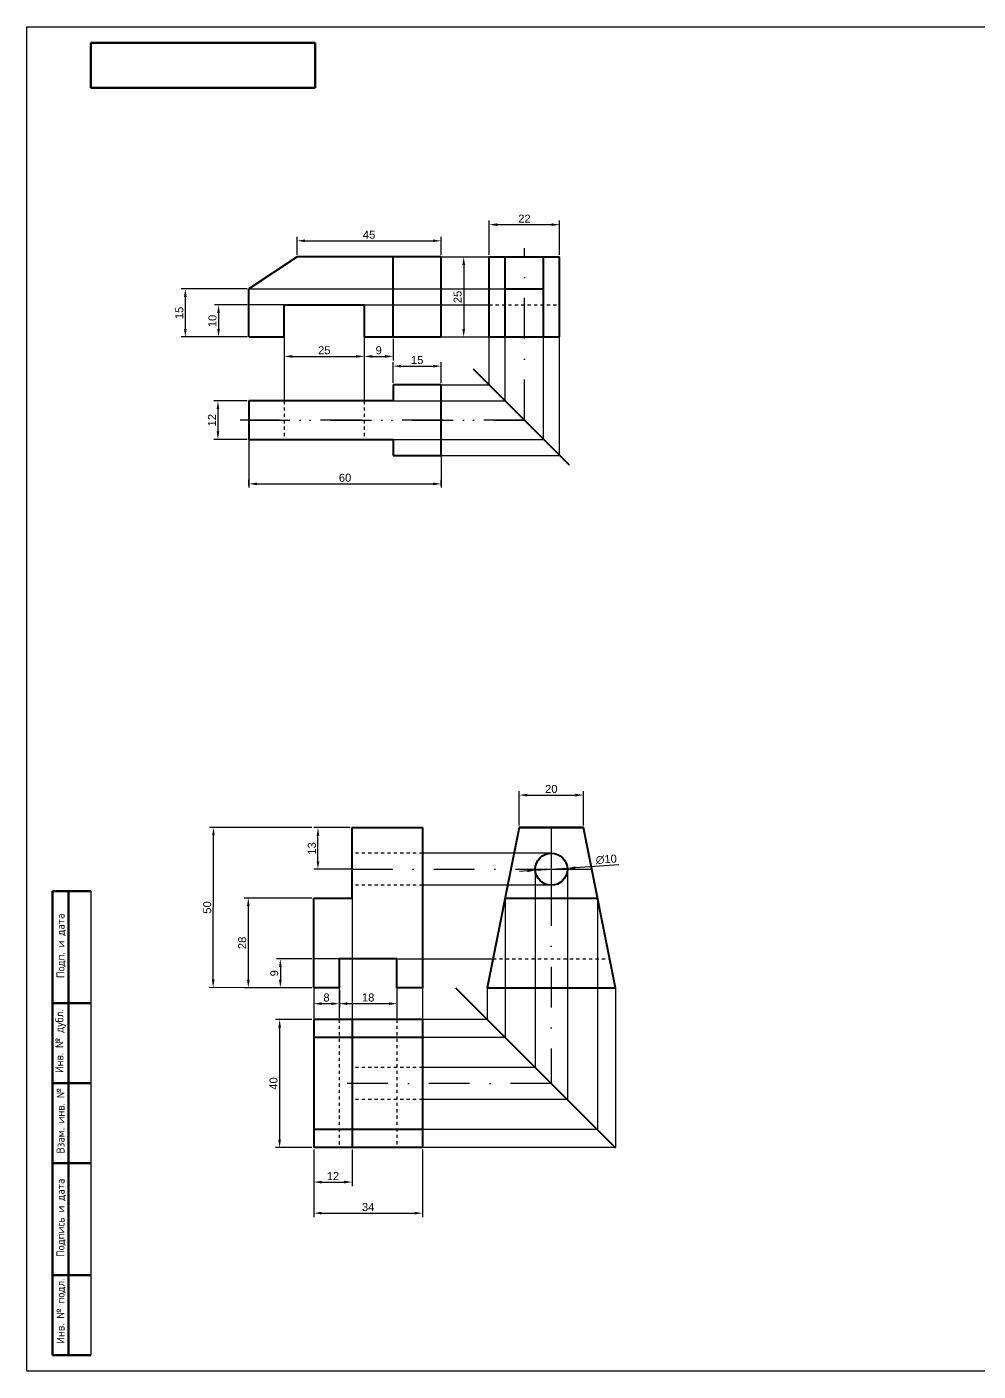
# Model space of a CAD drawing. Header units: millimetres. Extents: x 151 to 745, y 49 to 469.
# Drawn here: x 151.4 to 448.4, y 48.6 to 468.6 of the extents above; entities that cross this region are included whole.
import ezdxf
from ezdxf.enums import TextEntityAlignment as Align

# ---------------------------------------------------------------- set-up
doc = ezdxf.new("R2010")
doc.units = ezdxf.units.MM
doc.linetypes.add('JIS_02_1.0', pattern=[2, 1, -1])
doc.linetypes.add('штрихпунктирная', pattern=[25.4, 12.7, -6.35, 0, -6.35])
for name, color, linetype in [('Линии связи', 92, 'Continuous'), ('Невидимая', 140, 'JIS_02_1.0'), ('Размеры', 134, 'Continuous'), ('Центровая', 20, 'штрихпунктирная')]:
    doc.layers.add(name, color=color, linetype=linetype)
doc.layers.add('Основная', color=7, linetype='Continuous', lineweight=40)
doc.styles.add('GOST-2.304_Type-B', font='GOST Common.ttf')
doc.styles.get("Standard").update_dxf_attribs({"font": 'arial.ttf'})
doc.dimstyles.new('ISO-25', dxfattribs={"dimtxt": 2.5, "dimasz": 2.5, "dimexe": 1.25, "dimexo": 0.625, "dimtad": 1, "dimtxsty": 'Standard', "dimcen": 2.5, "dimadec": 0, "dimazin": 0, "dimtfac": 1, "dimtmove": 0, "dimatfit": 3, "dimfxl": 1, "dimarcsym": 0})

# ---------------------------------------------------------------- blocks, each defined once
blk = doc.blocks.new('*D2')
at = {"layer": 'Defpoints', "color": 0, "transparency": 16777216}
for p in [(220.74, 324.76), (280.74, 325.85), (280.74, 324.76)]:
    blk.add_point(p, dxfattribs=at)
at = {"layer": 'Размеры', "color": 0, "lineweight": -2, "transparency": 16777216}
for p, q in [((220.74, 325.38), (220.74, 327.1)), ((223.24, 325.85), (278.24, 325.85)), ((280.74, 325.38), (280.74, 327.1))]:
    blk.add_line(p, q, dxfattribs=at)
at = {"layer": 'Размеры', "color": 0, "transparency": 16777216}
for points in [[(223.24, 326.26), (223.24, 325.43), (220.74, 325.85)], [(278.24, 326.26), (278.24, 325.43), (280.74, 325.85)]]:
    blk.add_solid(points, dxfattribs=at)
at = {"layer": 'Размеры', "color": 0, "transparency": 16777216, "insert": (250.74, 327.75), "char_height": 2.5, "attachment_point": 5}
blk.add_mtext('60', dxfattribs=at)
blk = doc.blocks.new('*D3')
at = {"layer": 'Defpoints', "color": 0, "transparency": 16777216}
for p in [(231.74, 371.76), (256.74, 371.76), (256.74, 365.68)]:
    blk.add_point(p, dxfattribs=at)
at = {"layer": 'Размеры', "color": 0, "lineweight": -2, "transparency": 16777216}
for p, q in [((231.74, 371.13), (231.74, 364.43)), ((256.74, 371.13), (256.74, 364.43)), ((234.24, 365.68), (254.24, 365.68))]:
    blk.add_line(p, q, dxfattribs=at)
at = {"layer": 'Размеры', "color": 0, "transparency": 16777216}
for points in [[(234.24, 366.1), (234.24, 365.26), (231.74, 365.68)], [(254.24, 366.1), (254.24, 365.26), (256.74, 365.68)]]:
    blk.add_solid(points, dxfattribs=at)
at = {"layer": 'Размеры', "color": 0, "transparency": 16777216, "insert": (244.24, 367.58), "char_height": 2.5, "attachment_point": 5}
blk.add_mtext('25', dxfattribs=at)
blk = doc.blocks.new('*D4')
at = {"layer": 'Defpoints', "color": 0, "transparency": 16777216}
for p in [(256.74, 371.76), (265.74, 371.76), (265.74, 365.68)]:
    blk.add_point(p, dxfattribs=at)
at = {"layer": 'Размеры', "color": 0, "lineweight": -2, "transparency": 16777216}
for p, q in [((256.74, 371.13), (256.74, 364.43)), ((265.74, 371.13), (265.74, 364.43)), ((259.24, 365.68), (263.24, 365.68))]:
    blk.add_line(p, q, dxfattribs=at)
at = {"layer": 'Размеры', "color": 0, "transparency": 16777216}
for points in [[(259.24, 366.1), (259.24, 365.26), (256.74, 365.68)], [(263.24, 366.1), (263.24, 365.26), (265.74, 365.68)]]:
    blk.add_solid(points, dxfattribs=at)
at = {"layer": 'Размеры', "color": 0, "transparency": 16777216, "insert": (261.24, 367.58), "char_height": 2.5, "attachment_point": 5}
blk.add_mtext('9', dxfattribs=at)
blk = doc.blocks.new('*D5')
at = {"layer": 'Defpoints', "color": 0, "transparency": 16777216}
for p in [(280.74, 396.76), (280.74, 371.76), (287.79, 371.76)]:
    blk.add_point(p, dxfattribs=at)
at = {"layer": 'Размеры', "color": 0, "lineweight": -2, "transparency": 16777216}
for p, q in [((281.37, 396.76), (289.04, 396.76)), ((287.79, 394.26), (287.79, 374.26)), ((281.37, 371.76), (289.04, 371.76))]:
    blk.add_line(p, q, dxfattribs=at)
at = {"layer": 'Размеры', "color": 0, "transparency": 16777216}
for points in [[(287.37, 394.26), (288.2, 394.26), (287.79, 396.76)], [(287.37, 374.26), (288.2, 374.26), (287.79, 371.76)]]:
    blk.add_solid(points, dxfattribs=at)
at = {"layer": 'Размеры', "color": 0, "transparency": 16777216, "insert": (285.89, 384.26), "char_height": 2.5, "attachment_point": 5, "rotation": 90}
blk.add_mtext('25', dxfattribs=at)
blk = doc.blocks.new('*D6')
at = {"layer": 'Defpoints', "color": 0, "transparency": 16777216}
for p in [(280.74, 401.8), (235.74, 396.76), (280.74, 396.76)]:
    blk.add_point(p, dxfattribs=at)
at = {"layer": 'Размеры', "color": 0, "lineweight": -2, "transparency": 16777216}
for p, q in [((235.74, 397.38), (235.74, 403.05)), ((238.24, 401.8), (278.24, 401.8)), ((280.74, 397.38), (280.74, 403.05))]:
    blk.add_line(p, q, dxfattribs=at)
at = {"layer": 'Размеры', "color": 0, "transparency": 16777216}
for points in [[(238.24, 402.22), (238.24, 401.39), (235.74, 401.8)], [(278.24, 402.22), (278.24, 401.39), (280.74, 401.8)]]:
    blk.add_solid(points, dxfattribs=at)
at = {"layer": 'Размеры', "color": 0, "transparency": 16777216, "insert": (258.24, 403.7), "char_height": 2.5, "attachment_point": 5}
blk.add_mtext('45', dxfattribs=at)
blk = doc.blocks.new('*D7')
at = {"layer": 'Defpoints', "color": 0, "transparency": 16777216}
for p in [(220.74, 381.76), (211.24, 371.76), (220.74, 371.76)]:
    blk.add_point(p, dxfattribs=at)
at = {"layer": 'Размеры', "color": 0, "lineweight": -2, "transparency": 16777216}
for p, q in [((220.12, 381.76), (209.99, 381.76)), ((211.24, 379.26), (211.24, 374.26)), ((220.12, 371.76), (209.99, 371.76))]:
    blk.add_line(p, q, dxfattribs=at)
at = {"layer": 'Размеры', "color": 0, "transparency": 16777216}
for points in [[(210.83, 379.26), (211.66, 379.26), (211.24, 381.76)], [(210.83, 374.26), (211.66, 374.26), (211.24, 371.76)]]:
    blk.add_solid(points, dxfattribs=at)
at = {"layer": 'Размеры', "color": 0, "transparency": 16777216, "insert": (209.34, 376.76), "char_height": 2.5, "attachment_point": 5, "rotation": 90}
blk.add_mtext('10', dxfattribs=at)
blk = doc.blocks.new('*D8')
at = {"layer": 'Defpoints', "color": 0, "transparency": 16777216}
for p in [(220.74, 386.76), (200.86, 371.76), (220.74, 371.76)]:
    blk.add_point(p, dxfattribs=at)
at = {"layer": 'Размеры', "color": 0, "lineweight": -2, "transparency": 16777216}
for p, q in [((220.12, 386.76), (199.61, 386.76)), ((200.86, 384.26), (200.86, 374.26)), ((220.12, 371.76), (199.61, 371.76))]:
    blk.add_line(p, q, dxfattribs=at)
at = {"layer": 'Размеры', "color": 0, "transparency": 16777216}
for points in [[(200.44, 384.26), (201.27, 384.26), (200.86, 386.76)], [(200.44, 374.26), (201.27, 374.26), (200.86, 371.76)]]:
    blk.add_solid(points, dxfattribs=at)
at = {"layer": 'Размеры', "color": 0, "transparency": 16777216, "insert": (198.96, 379.26), "char_height": 2.5, "attachment_point": 5, "rotation": 90}
blk.add_mtext('15', dxfattribs=at)
blk = doc.blocks.new('*D9')
at = {"layer": 'Defpoints', "color": 0, "transparency": 16777216}
for p in [(220.74, 351.76), (211.05, 339.76), (220.74, 339.76)]:
    blk.add_point(p, dxfattribs=at)
at = {"layer": 'Размеры', "color": 0, "lineweight": -2, "transparency": 16777216}
for p, q in [((220.12, 351.76), (209.8, 351.76)), ((211.05, 349.26), (211.05, 342.26)), ((220.12, 339.76), (209.8, 339.76))]:
    blk.add_line(p, q, dxfattribs=at)
at = {"layer": 'Размеры', "color": 0, "transparency": 16777216}
for points in [[(210.63, 349.26), (211.46, 349.26), (211.05, 351.76)], [(210.63, 342.26), (211.46, 342.26), (211.05, 339.76)]]:
    blk.add_solid(points, dxfattribs=at)
at = {"layer": 'Размеры', "color": 0, "transparency": 16777216, "insert": (209.17, 345.76), "char_height": 2.5, "attachment_point": 5, "rotation": 90}
blk.add_mtext('12', dxfattribs=at)
blk = doc.blocks.new('*D10')
at = {"layer": 'Defpoints', "color": 0, "transparency": 16777216}
for p in [(317.74, 406.85), (295.74, 396.76), (317.74, 396.76)]:
    blk.add_point(p, dxfattribs=at)
at = {"layer": 'Размеры', "color": 0, "lineweight": -2, "transparency": 16777216}
for p, q in [((295.74, 397.38), (295.74, 408.1)), ((317.74, 397.38), (317.74, 408.1)), ((298.24, 406.85), (315.24, 406.85))]:
    blk.add_line(p, q, dxfattribs=at)
at = {"layer": 'Размеры', "color": 0, "transparency": 16777216}
for points in [[(298.24, 407.26), (298.24, 406.43), (295.74, 406.85)], [(315.24, 407.26), (315.24, 406.43), (317.74, 406.85)]]:
    blk.add_solid(points, dxfattribs=at)
at = {"layer": 'Размеры', "color": 0, "transparency": 16777216, "insert": (306.74, 408.73), "char_height": 2.5, "attachment_point": 5}
blk.add_mtext('22', dxfattribs=at)
blk = doc.blocks.new('*D11')
at = {"layer": 'Defpoints', "color": 0, "transparency": 16777216}
for p in [(280.74, 362.64), (265.74, 356.76), (280.74, 356.76)]:
    blk.add_point(p, dxfattribs=at)
at = {"layer": 'Размеры', "color": 0, "lineweight": -2, "transparency": 16777216}
for p, q in [((265.74, 357.38), (265.74, 363.89)), ((268.24, 362.64), (278.24, 362.64)), ((280.74, 357.38), (280.74, 363.89))]:
    blk.add_line(p, q, dxfattribs=at)
at = {"layer": 'Размеры', "color": 0, "transparency": 16777216}
for points in [[(268.24, 363.05), (268.24, 362.22), (265.74, 362.64)], [(278.24, 363.05), (278.24, 362.22), (280.74, 362.64)]]:
    blk.add_solid(points, dxfattribs=at)
at = {"layer": 'Размеры', "color": 0, "transparency": 16777216, "insert": (273.24, 364.54), "char_height": 2.5, "attachment_point": 5}
blk.add_mtext('15', dxfattribs=at)
blk = doc.blocks.new('*D12')
at = {"layer": 'Defpoints', "color": 0, "transparency": 16777216}
for p in [(240.95, 158.5), (230.31, 118.5), (240.95, 118.5)]:
    blk.add_point(p, dxfattribs=at)
at = {"layer": 'Размеры', "color": 0, "lineweight": -2, "transparency": 16777216}
for p, q in [((240.32, 158.5), (229.06, 158.5)), ((230.31, 156), (230.31, 121)), ((240.32, 118.5), (229.06, 118.5))]:
    blk.add_line(p, q, dxfattribs=at)
at = {"layer": 'Размеры', "color": 0, "transparency": 16777216}
for points in [[(229.9, 156), (230.73, 156), (230.31, 158.5)], [(229.9, 121), (230.73, 121), (230.31, 118.5)]]:
    blk.add_solid(points, dxfattribs=at)
at = {"layer": 'Размеры', "color": 0, "transparency": 16777216, "insert": (228.41, 138.5), "char_height": 2.5, "attachment_point": 5, "rotation": 90}
blk.add_mtext('40', dxfattribs=at)
blk = doc.blocks.new('*D13')
at = {"layer": 'Defpoints', "color": 0, "transparency": 16777216}
for p in [(325.14, 228.62), (305.14, 218.44), (325.14, 218.44)]:
    blk.add_point(p, dxfattribs=at)
at = {"layer": 'Размеры', "color": 0, "lineweight": -2, "transparency": 16777216}
for p, q in [((305.14, 219.07), (305.14, 229.87)), ((307.64, 228.62), (322.64, 228.62)), ((325.14, 219.07), (325.14, 229.87))]:
    blk.add_line(p, q, dxfattribs=at)
at = {"layer": 'Размеры', "color": 0, "transparency": 16777216}
for points in [[(307.64, 229.04), (307.64, 228.2), (305.14, 228.62)], [(322.64, 229.04), (322.64, 228.2), (325.14, 228.62)]]:
    blk.add_solid(points, dxfattribs=at)
at = {"layer": 'Размеры', "color": 0, "transparency": 16777216, "insert": (315.14, 230.52), "char_height": 2.5, "attachment_point": 5}
blk.add_mtext('20', dxfattribs=at)
blk = doc.blocks.new('*D14')
at = {"layer": 'Defpoints', "color": 0, "transparency": 16777216}
for p in [(310.15, 205.12), (320.13, 205.77)]:
    blk.add_point(p, dxfattribs=at)
at = {"layer": 'Размеры', "color": 0, "lineweight": -2, "transparency": 16777216}
for p, q in [((336.19, 206.81), (322.63, 205.93)), ((307.66, 204.95), (305.16, 204.79)), ((310.15, 205.12), (320.13, 205.77))]:
    blk.add_line(p, q, dxfattribs=at)
at = {"layer": 'Размеры', "color": 0, "transparency": 16777216}
for points in [[(322.6, 206.34), (322.65, 205.51), (320.13, 205.77)], [(307.63, 205.37), (307.69, 204.54), (310.15, 205.12)]]:
    blk.add_solid(points, dxfattribs=at)
at = {"layer": 'Размеры', "color": 0, "transparency": 16777216, "insert": (332.3, 208.53), "char_height": 2.5, "attachment_point": 5, "rotation": 3.7266}
blk.add_mtext('∅10', dxfattribs=at)
blk = doc.blocks.new('*D15')
at = {"layer": 'Defpoints', "color": 0, "transparency": 16777216}
for p in [(242.28, 218.44), (252.95, 218.44), (252.95, 205.44)]:
    blk.add_point(p, dxfattribs=at)
at = {"layer": 'Размеры', "color": 0, "lineweight": -2, "transparency": 16777216}
for p, q in [((252.32, 218.44), (241.03, 218.44)), ((242.28, 207.94), (242.28, 215.94)), ((252.32, 205.44), (241.03, 205.44))]:
    blk.add_line(p, q, dxfattribs=at)
at = {"layer": 'Размеры', "color": 0, "transparency": 16777216}
for points in [[(241.87, 215.94), (242.7, 215.94), (242.28, 218.44)], [(241.87, 207.94), (242.7, 207.94), (242.28, 205.44)]]:
    blk.add_solid(points, dxfattribs=at)
at = {"layer": 'Размеры', "color": 0, "transparency": 16777216, "insert": (240.38, 211.94), "char_height": 2.5, "attachment_point": 5, "rotation": 90}
blk.add_mtext('13', dxfattribs=at)
blk = doc.blocks.new('*D16')
at = {"layer": 'Defpoints', "color": 0, "transparency": 16777216}
for p in [(240.95, 118.5), (252.95, 118.5), (252.95, 107.7)]:
    blk.add_point(p, dxfattribs=at)
at = {"layer": 'Размеры', "color": 0, "lineweight": -2, "transparency": 16777216}
for p, q in [((240.95, 117.87), (240.95, 106.45)), ((252.95, 117.87), (252.95, 106.45)), ((243.45, 107.7), (250.45, 107.7))]:
    blk.add_line(p, q, dxfattribs=at)
at = {"layer": 'Размеры', "color": 0, "transparency": 16777216}
for points in [[(243.45, 108.12), (243.45, 107.28), (240.95, 107.7)], [(250.45, 108.12), (250.45, 107.28), (252.95, 107.7)]]:
    blk.add_solid(points, dxfattribs=at)
at = {"layer": 'Размеры', "color": 0, "transparency": 16777216, "insert": (246.95, 109.58), "char_height": 2.5, "attachment_point": 5}
blk.add_mtext('12', dxfattribs=at)
blk = doc.blocks.new('*D17')
at = {"layer": 'Defpoints', "color": 0, "transparency": 16777216}
for p in [(240.95, 168.44), (248.95, 168.44), (248.95, 163.45)]:
    blk.add_point(p, dxfattribs=at)
at = {"layer": 'Размеры', "color": 0, "lineweight": -2, "transparency": 16777216}
for p, q in [((240.95, 167.82), (240.95, 162.2)), ((248.95, 167.82), (248.95, 162.2)), ((243.45, 163.45), (246.45, 163.45))]:
    blk.add_line(p, q, dxfattribs=at)
at = {"layer": 'Размеры', "color": 0, "transparency": 16777216}
for points in [[(243.45, 163.87), (243.45, 163.04), (240.95, 163.45)], [(246.45, 163.87), (246.45, 163.04), (248.95, 163.45)]]:
    blk.add_solid(points, dxfattribs=at)
at = {"layer": 'Размеры', "color": 0, "transparency": 16777216, "insert": (244.95, 165.36), "char_height": 2.5, "attachment_point": 5}
blk.add_mtext('8', dxfattribs=at)
blk = doc.blocks.new('*D19')
at = {"layer": 'Defpoints', "color": 0, "transparency": 16777216}
for p in [(248.95, 168.44), (266.95, 168.44), (266.95, 163.45)]:
    blk.add_point(p, dxfattribs=at)
at = {"layer": 'Размеры', "color": 0, "lineweight": -2, "transparency": 16777216}
for p, q in [((248.95, 167.82), (248.95, 162.2)), ((266.95, 167.82), (266.95, 162.2)), ((251.45, 163.45), (264.45, 163.45))]:
    blk.add_line(p, q, dxfattribs=at)
at = {"layer": 'Размеры', "color": 0, "transparency": 16777216}
for points in [[(251.45, 163.87), (251.45, 163.04), (248.95, 163.45)], [(264.45, 163.87), (264.45, 163.04), (266.95, 163.45)]]:
    blk.add_solid(points, dxfattribs=at)
at = {"layer": 'Размеры', "color": 0, "transparency": 16777216, "insert": (257.95, 165.36), "char_height": 2.5, "attachment_point": 5}
blk.add_mtext('18', dxfattribs=at)
blk = doc.blocks.new('*D20')
at = {"layer": 'Defpoints', "color": 0, "transparency": 16777216}
for p in [(240.95, 118.5), (274.95, 118.5), (274.95, 98)]:
    blk.add_point(p, dxfattribs=at)
at = {"layer": 'Размеры', "color": 0, "lineweight": -2, "transparency": 16777216}
for p, q in [((240.95, 117.87), (240.95, 96.75)), ((274.95, 117.87), (274.95, 96.75)), ((243.45, 98), (272.45, 98))]:
    blk.add_line(p, q, dxfattribs=at)
at = {"layer": 'Размеры', "color": 0, "transparency": 16777216}
for points in [[(243.45, 98.42), (243.45, 97.58), (240.95, 98)], [(272.45, 98.42), (272.45, 97.58), (274.95, 98)]]:
    blk.add_solid(points, dxfattribs=at)
at = {"layer": 'Размеры', "color": 0, "transparency": 16777216, "insert": (257.95, 99.9), "char_height": 2.5, "attachment_point": 5}
blk.add_mtext('34', dxfattribs=at)
blk = doc.blocks.new('*D21')
at = {"layer": 'Defpoints', "color": 0, "transparency": 16777216}
for p in [(240.95, 177.44), (230.53, 168.44), (240.95, 168.44)]:
    blk.add_point(p, dxfattribs=at)
at = {"layer": 'Размеры', "color": 0, "lineweight": -2, "transparency": 16777216}
for p, q in [((240.32, 177.44), (229.28, 177.44)), ((230.53, 174.94), (230.53, 170.94)), ((240.32, 168.44), (229.28, 168.44))]:
    blk.add_line(p, q, dxfattribs=at)
at = {"layer": 'Размеры', "color": 0, "transparency": 16777216}
for points in [[(230.11, 174.94), (230.94, 174.94), (230.53, 177.44)], [(230.11, 170.94), (230.94, 170.94), (230.53, 168.44)]]:
    blk.add_solid(points, dxfattribs=at)
at = {"layer": 'Размеры', "color": 0, "transparency": 16777216, "insert": (228.63, 172.94), "char_height": 2.5, "attachment_point": 5, "rotation": 90}
blk.add_mtext('9', dxfattribs=at)
blk = doc.blocks.new('*D22')
at = {"layer": 'Defpoints', "color": 0, "transparency": 16777216}
for p in [(240.95, 196.44), (220.52, 168.44), (240.95, 168.44)]:
    blk.add_point(p, dxfattribs=at)
at = {"layer": 'Размеры', "color": 0, "lineweight": -2, "transparency": 16777216}
for p, q in [((240.32, 196.44), (219.27, 196.44)), ((220.52, 193.94), (220.52, 170.94)), ((240.32, 168.44), (219.27, 168.44))]:
    blk.add_line(p, q, dxfattribs=at)
at = {"layer": 'Размеры', "color": 0, "transparency": 16777216}
for points in [[(220.11, 193.94), (220.94, 193.94), (220.52, 196.44)], [(220.11, 170.94), (220.94, 170.94), (220.52, 168.44)]]:
    blk.add_solid(points, dxfattribs=at)
at = {"layer": 'Размеры', "color": 0, "transparency": 16777216, "insert": (218.62, 182.44), "char_height": 2.5, "attachment_point": 5, "rotation": 90}
blk.add_mtext('28', dxfattribs=at)
blk = doc.blocks.new('*D23')
at = {"layer": 'Defpoints', "color": 0, "transparency": 16777216}
for p in [(209.65, 218.5), (241.03, 218.44), (240.95, 168.44)]:
    blk.add_point(p, dxfattribs=at)
at = {"layer": 'Размеры', "color": 0, "lineweight": -2, "transparency": 16777216}
for p, q in [((240.41, 218.44), (208.4, 218.5)), ((209.57, 171), (209.65, 216)), ((240.32, 168.44), (208.31, 168.5))]:
    blk.add_line(p, q, dxfattribs=at)
at = {"layer": 'Размеры', "color": 0, "transparency": 16777216}
for points in [[(209.23, 216), (210.06, 216), (209.65, 218.5)], [(209.15, 171), (209.98, 171), (209.56, 168.5)]]:
    blk.add_solid(points, dxfattribs=at)
at = {"layer": 'Размеры', "color": 0, "transparency": 16777216, "insert": (207.71, 193.5), "char_height": 2.5, "attachment_point": 5, "rotation": 89.9007}
blk.add_mtext('50', dxfattribs=at)
blk = doc.blocks.new('ACAD_SPDS_TB_14')
at = {"linetype": 'Continuous', "lineweight": 60}
for p, q in [((-12, 145), (0, 145)), ((-12, 145), (-12, 0)), ((-7, 145), (-7, 0)), ((-12, 110), (0, 110)), ((-12, 85), (0, 85)), ((-12, 60), (0, 60)), ((-12, 25), (0, 25)), ((-12, 0), (0, 0))]:
    blk.add_line(p, q, dxfattribs=at)
at = {"linetype": 'Continuous', "lineweight": 30}
blk.add_line((0, 145), (0, 0), dxfattribs=at)
at = {"style": 'GOST-2.304_Type-B'}
for s, p in [('Подп. и дата', (-8.25, 117.77)), ('Инв. № дубл.', (-8.62, 88.14)), ('Взам. инв. №', (-8.25, 62.96)), ('. ', (-8.25, 70.58)), ('Подпись и дата', (-8.25, 30.64)), ('Инв. № подл.', (-8.25, 3.57))]:
    blk.add_text(s, height=2.5, rotation=90, dxfattribs=at).set_placement(p)
for tag, p in [('ПОДП_ДАТА_2', (-3.5, 127.5)), ('ИНВ_Н_ДУБЛ', (-3.65, 97.5)), ('ВЗАМ_ИНВ_Н', (-3.5, 71.94)), ('ПОДП_ДАТА_1', (-3.5, 42.5)), ('ИНВ_НОМ_ПОДЛ', (-3.5, 12.5))]:
    blk.add_attdef(tag, text='', height=2.5, rotation=90, dxfattribs=at).set_placement(p, align=Align.MIDDLE_CENTER)
at = {"style": 'GOST-2.304_Type-B', "flags": 1}
blk.add_attdef('ИДЕНТИФИКАТОР_НАДПИСИ', (-12.24, -11.43), '', height=2.5, dxfattribs=at)
blk = doc.blocks.new('ACAD_SPDS_TB_08')
at = {"linetype": 'Continuous', "lineweight": 60}
for p, q in [((0, 0), (0, -14)), ((70, 0), (0, 0)), ((70, 0), (70, -14)), ((70, -14), (0, -14))]:
    blk.add_line(p, q, dxfattribs=at)
at = {"style": 'GOST-2.304_Type-B', "flags": 8}
blk.add_attdef('ОБОЗНАЧЕНИЕ_ДОКУМЕНТА', text='', height=5, dxfattribs=at).set_placement((35, -7), align=Align.MIDDLE_CENTER)
at = {"style": 'GOST-2.304_Type-B', "flags": 1}
blk.add_attdef('ИДЕНТИФИКАТОР_НАДПИСИ', (-0.4, -20.95), '', height=2.5, dxfattribs=at)

msp = doc.modelspace()

# ---------------------------------------------------------------- linework, layer by layer
for p, q in [((220.743, 339.758), (220.743, 345.758)), ((220.743, 345.758), (220.743, 345.758)), ((252.947, 218.442), (252.947, 205.442)), ((252.947, 218.442), (252.947, 205.442)), ((248.947, 177.442), (240.947, 177.442))]:
    msp.add_line(p, q)
msp.add_lwpolyline([(151.397, 48.64), (151.397, 468.64), (745.397, 468.64), (745.397, 48.64), (151.397, 48.64)])
at = {"layer": 'Линии связи'}
for p, q in [((280.743, 396.758), (295.743, 396.758)), ((220.743, 386.758), (280.743, 386.758)), ((280.743, 386.758), (300.743, 386.758)), ((256.743, 381.758), (295.743, 381.758)), ((231.743, 371.758), (231.743, 351.758)), ((256.743, 371.758), (256.743, 351.758)), ((280.743, 371.758), (295.743, 371.758)), ((295.743, 356.758), (295.743, 371.758)), ((300.743, 351.758), (300.743, 371.758)), ((312.743, 339.758), (312.743, 371.758)), ((317.743, 334.758), (317.743, 371.758)), ((280.743, 356.758), (295.743, 356.758)), ((265.743, 351.758), (300.743, 351.758)), ((265.743, 339.758), (312.743, 339.758)), ((280.743, 334.758), (317.743, 334.758)), ((315.143, 210.442), (274.947, 210.442)), ((310.143, 205.442), (310.143, 143.495)), ((320.143, 205.442), (320.143, 133.495)), ((315.143, 200.442), (274.947, 200.442)), ((252.947, 196.442), (252.947, 158.495)), ((300.743, 196.442), (300.743, 152.895)), ((329.543, 196.442), (329.543, 124.095)), ((266.947, 177.442), (296.943, 177.442)), ((240.947, 168.442), (240.947, 158.495)), ((248.947, 168.442), (248.947, 158.495)), ((266.947, 168.442), (266.947, 158.495)), ((274.947, 168.442), (274.947, 158.495)), ((295.143, 168.442), (295.143, 158.495)), ((335.143, 168.442), (335.143, 118.495)), ((295.143, 158.495), (274.947, 158.495)), ((300.743, 152.895), (274.947, 152.895)), ((310.143, 143.495), (274.947, 143.495)), ((320.143, 133.495), (274.947, 133.495)), ((329.543, 124.095), (274.947, 124.095)), ((335.143, 118.495), (274.947, 118.495))]:
    msp.add_line(p, q, dxfattribs=at)
at = {"layer": 'Невидимая'}
for p, q in [((295.743, 381.758), (317.743, 381.758)), ((231.743, 351.758), (231.743, 339.758)), ((256.743, 351.758), (256.743, 339.758)), ((274.947, 210.442), (252.947, 210.442)), ((274.947, 200.442), (252.947, 200.442)), ((296.943, 177.442), (333.343, 177.442)), ((248.947, 158.495), (248.947, 118.495)), ((266.947, 158.495), (266.947, 118.495)), ((274.947, 143.495), (252.947, 143.495)), ((274.947, 133.495), (252.947, 133.495))]:
    msp.add_line(p, q, dxfattribs=at)
at = {"layer": 'Основная'}
for p, q in [((235.743, 396.758), (220.743, 386.758)), ((280.743, 396.758), (235.743, 396.758)), ((265.743, 371.758), (265.743, 396.758)), ((280.743, 371.758), (280.743, 396.758)), ((295.743, 371.758), (295.743, 396.758)), ((295.743, 396.758), (317.743, 396.758)), ((300.743, 371.758), (300.743, 396.758)), ((312.743, 371.758), (312.743, 396.758)), ((317.743, 371.758), (317.743, 396.758)), ((220.743, 371.758), (220.743, 386.758)), ((300.743, 386.758), (312.743, 386.758)), ((231.743, 371.758), (231.743, 381.758)), ((231.743, 381.758), (256.743, 381.758)), ((256.743, 381.758), (256.743, 371.758)), ((220.743, 371.758), (231.743, 371.758)), ((256.743, 371.758), (280.743, 371.758)), ((256.743, 371.758), (265.743, 371.758)), ((295.743, 371.758), (317.743, 371.758)), ((290.743, 361.758), (320.743, 331.758)), ((280.743, 356.758), (265.743, 356.758)), ((265.743, 356.758), (265.743, 351.758)), ((280.743, 334.758), (280.743, 356.758)), ((220.743, 351.758), (220.743, 339.758)), ((265.743, 351.758), (220.743, 351.758)), ((220.743, 339.758), (265.743, 339.758)), ((265.743, 339.758), (265.743, 334.758)), ((265.743, 334.758), (280.743, 334.758)), ((252.947, 218.442), (274.947, 218.442)), ((252.947, 196.442), (252.947, 218.442)), ((274.947, 218.442), (274.947, 168.442)), ((305.143, 218.442), (295.143, 168.442)), ((305.143, 218.442), (325.143, 218.442)), ((325.143, 218.442), (305.143, 218.442)), ((305.143, 218.442), (315.143, 218.442)), ((335.143, 168.442), (325.143, 218.442)), ((240.947, 168.442), (240.947, 196.442)), ((240.947, 196.442), (252.947, 196.442)), ((300.743, 196.442), (329.543, 196.442)), ((266.947, 177.442), (248.947, 177.442)), ((248.947, 177.442), (248.947, 168.442)), ((266.947, 168.442), (266.947, 177.442)), ((248.947, 168.442), (240.947, 168.442)), ((274.947, 168.442), (266.947, 168.442)), ((285.197, 168.442), (335.197, 118.442)), ((295.143, 168.442), (335.143, 168.442)), ((274.947, 158.495), (240.947, 158.495)), ((240.947, 158.495), (240.947, 118.495)), ((252.947, 158.495), (252.947, 118.495)), ((274.947, 158.495), (274.947, 118.495)), ((274.947, 152.895), (240.947, 152.895)), ((274.947, 124.095), (240.947, 124.095)), ((274.947, 118.495), (240.947, 118.495))]:
    msp.add_line(p, q, dxfattribs=at)
msp.add_circle((315.143, 205.442), 5, dxfattribs=at)
at = {"layer": 'Размеры'}
for p, q in [((231.743, 381.758), (220.743, 381.758)), ((220.743, 339.758), (220.743, 324.758)), ((280.743, 334.758), (280.743, 324.758)), ((252.947, 205.442), (246.958, 205.442))]:
    msp.add_line(p, q, dxfattribs=at)
at = {"layer": 'Центровая'}
for p, q in [((306.743, 345.758), (306.743, 399.476)), ((306.743, 345.758), (217.997, 345.758)), ((220.743, 345.758), (306.743, 345.758)), ((315.143, 218.442), (315.143, 205.442)), ((252.947, 205.442), (310.143, 205.442)), ((310.143, 205.442), (315.143, 205.442)), ((315.143, 205.442), (315.143, 200.442)), ((315.143, 205.442), (320.143, 205.442)), ((320.143, 205.442), (327.743, 205.442)), ((315.143, 200.442), (315.143, 138.495)), ((315.143, 138.495), (248.947, 138.495))]:
    msp.add_line(p, q, dxfattribs=at)

# ---------------------------------------------------------------- block references
for name, p in [('ACAD_SPDS_TB_08', (171.397, 463.64)), ('ACAD_SPDS_TB_14', (171.397, 53.64))]:
    msp.add_blockref(name, p)

# ---------------------------------------------------------------- dimensions: what is measured, and where the dimension line sits
at = {"layer": 'Размеры'}
for base, p1, p2, picture, middle in [((317.743, 406.847), (295.743, 396.758), (317.743, 396.758), '*D10', (306.743, 408.727)), ((280.743, 401.803), (235.743, 396.758), (280.743, 396.758), '*D6', (258.243, 403.7)), ((256.743, 365.681), (231.743, 371.758), (256.743, 371.758), '*D3', (244.243, 367.583)), ((265.743, 365.681), (256.743, 371.758), (265.743, 371.758), '*D4', (261.243, 367.583)), ((280.743, 362.637), (265.743, 356.758), (280.743, 356.758), '*D11', (273.243, 364.539)), ((280.743, 325.846), (220.743, 324.758), (280.743, 324.758), '*D2', (250.743, 327.748)), ((325.143, 228.621), (305.143, 218.442), (325.143, 218.442), '*D13', (315.143, 230.523)), ((248.947, 163.454), (240.947, 168.442), (248.947, 168.442), '*D17', (244.947, 165.355)), ((266.947, 163.454), (248.947, 168.442), (266.947, 168.442), '*D19', (257.947, 165.355)), ((252.947, 107.699), (240.947, 118.495), (252.947, 118.495), '*D16', (246.947, 109.579)), ((274.947, 98.002), (240.947, 118.495), (274.947, 118.495), '*D20', (257.947, 99.904))]:
    dim = msp.add_linear_dim(base=base, p1=p1, p2=p2, dimstyle='ISO-25', dxfattribs=at)
    dim.commit()
    dim.dimension.update_dxf_attribs({"geometry": picture, "text_midpoint": middle})
for base, p1, p2, picture, middle in [((287.788, 371.758), (280.743, 396.758), (280.743, 371.758), '*D5', (285.886, 384.258)), ((200.857, 371.758), (220.743, 386.758), (220.743, 371.758), '*D8', (198.956, 379.258)), ((211.242, 371.758), (220.743, 381.758), (220.743, 371.758), '*D7', (209.341, 376.758)), ((211.047, 339.758), (220.743, 351.758), (220.743, 339.758), '*D9', (209.167, 345.758)), ((242.283, 218.442), (252.947, 205.442), (252.947, 218.442), '*D15', (240.381, 211.942)), ((220.524, 168.442), (240.947, 196.442), (240.947, 168.442), '*D22', (218.622, 182.442)), ((230.527, 168.442), (240.947, 177.442), (240.947, 168.442), '*D21', (228.625, 172.942)), ((230.314, 118.495), (240.947, 158.495), (240.947, 118.495), '*D12', (228.412, 138.495))]:
    dim = msp.add_linear_dim(base=base, p1=p1, p2=p2, angle=90, dimstyle='ISO-25', dxfattribs=at)
    dim.commit()
    dim.dimension.update_dxf_attribs({"geometry": picture, "text_midpoint": middle})
dim = msp.add_aligned_dim(p1=(240.947, 168.442), p2=(241.033, 218.442), distance=31.383, dimstyle='ISO-25', dxfattribs=at)
dim.commit()
dim.dimension.update_dxf_attribs({"geometry": '*D23', "text_midpoint": (207.706, 193.499)})
dim = msp.add_diameter_dim_2p(p1=(310.154, 205.117), p2=(320.132, 205.767), dimstyle='ISO-25', dxfattribs=at)
dim.commit()
dim.dimension.update_dxf_attribs({"geometry": '*D14', "text_midpoint": (332.429, 206.567), "dimtype": 163})

doc.saveas('drawing.dxf')
